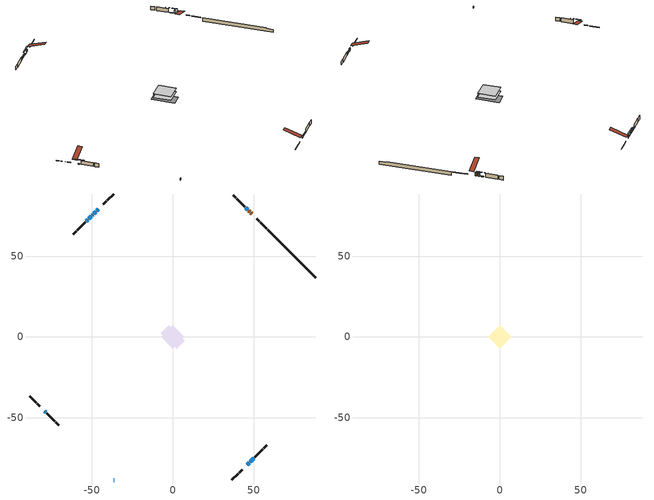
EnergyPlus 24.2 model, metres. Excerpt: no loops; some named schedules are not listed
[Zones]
conditioned space
 floor adiabatic (AdiabaticFloorConstruction): -7.19,0 0,7.19 7.19,0 0,-7.19 z0.69
 floor foundation (Slab1 construction): -7.4,2.39 -2.39,7.4 7.4,-2.39 2.39,-7.4 z-1.6
 wall outside (RimJoist1 construction): 36.62,-88.42 40.56,-84.48 / -88.42,-36.62 -84.48,-40.56 / -36.62,88.42 -40.56,84.48 / 58.16,66.88 54.23,70.81 z0.69:0.99
 wall outside (RimJoist2 construction): 41.21,-83.83 42.83,-82.21 / -83.83,-41.21 -82.21,-42.83 / -41.21,83.83 -42.83,82.21 / 53.57,71.47 51.95,73.09 z0.69:0.99
 wall outside (AdiabaticWallConstruction 1): 48.79,76.24 48.16,76.87 / 47.51,77.53 47.04,78 z0.69:2.72
 wall outside (AdiabaticWallConstruction): -45.99,79.05 -46.91,78.13 z0.69:1.66; -47.56,77.48 -48.71,76.32 / -79.05,-45.99 -78.47,-46.57 / 46.38,78.66 45.23,79.81 z0.69:1.07; -49.37,75.67 -49.87,75.16 z0.69:1.51; -50.53,74.51 -51.88,73.16 / 47.84,-77.2 50.14,-74.9 z0.69:1.5; -52.53,72.51 -53.45,71.59 z0.69:1.83; -36.62,-88.42 -36.25,-88.42 z0.69:1.91; 45.99,-79.05 47.18,-77.86 z0.69:1.9
 wall outside (Wall1 construction): 50.79,-74.25 55.74,-69.3 / -77.82,-47.22 -72.87,-52.17 / -54.11,70.93 -59.05,65.98 / 44.57,80.47 39.62,85.41 z0.69:3.13
 wall outside (Wall2 construction): 56.4,-68.64 58.08,-66.95 / -72.21,-52.83 -70.53,-54.51 / -59.71,65.33 -61.4,63.64 / 38.97,86.07 37.28,87.76 z0.69:3.13
 wall foundation (FoundationWall1 construction): 58.82,66.22,-1.6 58.82,66.22,0.69 85.46,39.58,0.69 85.46,39.58,0.32 88.42,36.62,0.32 88.42,36.62,-1.6
 window (WindowConstruction): -45.99,79.05 -46.9,78.13 z0.69:1.66
 window (WindowConstruction 8): -47.56,77.48 -48.71,76.32 z0.69:1.07
 window (WindowConstruction 9): -79.05,-45.99 -78.47,-46.56 z0.69:1.07
 window (WindowConstruction 1): -49.37,75.67 -49.87,75.17 z0.69:1.5
 window (WindowConstruction 2): -50.53,74.51 -51.88,73.16 z0.69:1.5
 window (WindowConstruction 3): -52.53,72.5 -53.45,71.59 z0.69:1.83
 window (WindowConstruction 6): -36.62,-88.42 -36.25,-88.42 z0.69:1.91
 window (WindowConstruction 4): 45.99,-79.05 47.18,-77.86 z0.69:1.9
 window (WindowConstruction 5): 47.84,-77.2 50.14,-74.9 z0.69:1.5
 window (WindowConstruction 7): 46.38,78.66 45.23,79.81 z0.69:1.07
 door (Door): 48.79,76.25 48.16,76.87 z0.69:2.72
 door (Door 1): 47.51,77.53 47.04,78 z0.69:2.72
 ceiling adiabatic (AdiabaticFloorConstruction): 0,-7.19 7.19,0 0,7.19 -7.19,0 z0.69
attic - vented
 floor to conditioned space (Floor1 construction Reversed): -7.19,0 0,7.19 7.19,0 0,-7.19 z3.13
 roof outside (Roof1 construction): 45.33,-79.71,3.13 38.33,-72.7,6.43 36.48,-74.55,6.43 43.49,-81.55,3.13; -79.71,-45.33,3.13 -72.7,-38.33,6.43 -74.55,-36.48,6.43 -81.55,-43.49,3.13; -45.33,79.71,3.13 -38.33,72.7,6.43 -36.48,74.55,6.43 -43.49,81.55,3.13; 49.45,75.59,3.13 42.44,68.58,6.43 44.29,66.74,6.43 51.3,73.74,3.13
shading: -47.05,77.99 -45.85,79.19 -46.14,79.48 -47.34,78.28 z1.86; -50.58,74.46 -45.7,79.34 -45.99,79.63 -50.87,74.75 z3.71; -76.61,-48.43 -80.92,-44.12 -81.21,-44.41 -76.9,-48.72 z3.71; -50.01,75.02 -49.23,75.81 -49.52,76.1 -50.31,75.31 z1.7; -52.02,73.02 -50.39,74.65 -50.68,74.94 -52.31,73.31 z1.7; -53.59,71.45 -52.39,72.65 -52.68,72.94 -53.88,71.74 z2.03; 47.32,-77.72 45.85,-79.19 46.14,-79.48 47.61,-78.01 z2.1; 50.28,-74.76 47.7,-77.34 47.99,-77.63 50.57,-75.05 z1.7; 43.36,81.68 48.25,76.79 48.54,77.08 43.65,81.97 z3.71
[Building]
Building 1: Terrain=Suburbs
[Site:Location]
Edmonton Intl AP_AB: Latitude {deg}=53.31; Longitude {deg}=-113.58; Time Zone {hr}=-7; Elevation {m}=723; Keep Site Location Information=Yes
[Site:GroundTemperature:Shallow]
-1.56185, -3.61833, -3.78302, -2.80711, 1.11059, 5.01004, 8.39065, 10.5322, 10.7141, 8.97234, 5.67794, 1.89811
[Site:WaterMainsTemperature]
Calculation Method=Schedule; Temperature Schedule=mains temperature schedule
[Material] Roughness=Rough; Thermal Absorptance=0.9
Name | Thickness {m} | Conductivity {W/m-K} | Density {kg/m3} | Specific Heat {J/kg-K} | Solar Absorptance | Visible Absorptance
asphalt or fiberglass shingles | 0.00635 | 0.162714 | 1121.4 | 1465.45 | 0.4 | 0.4
ceiling stud and cavity | 0.1397 | 0.102503 | 65.682 | 1177.47 | 0.7 | 0.7
concrete 4.0 in. | 0.1016 | 1.803125 | 2242.8 | 837.4 | 0.7 | 0.7
concrete 8.0 in. | 0.2032 | 1.803125 | 2242.8 | 837.4 | 0.7 | 0.7
door material | 0.04445 | 0.188738 | 512.64 | 1214.23 | 0.7 | 0.7
exterior vertical ins | 0.0194724 | 0.029427 | 32.04 | 1214.23 | 0.7 | 0.7
floor covering | 0.0127 | 0.0433444 | 54.468 | 1339.84 | 0.6 | 0.6
floor rigid ins; wall rigid ins | 0.512978 | 0.029427 | 32.04 | 1214.23 | 0.7 | 0.7
floor stud and cavity | 0.1397 | 1.75129 | 37.0049 | 1207.88 | 0.7 | 0.7
furniture material conditioned space 1 | 0.1524 | 0.115458 | 640.8 | 1214.23 | 0.6 | 0.6
gypsum board | 0.0127 | 0.160291 | 801 | 837.4 | 0.6 | 0.6
gypsum board 1 | 0.0127 | 0.160291 | 801 | 837.4 | 0.7 | 0.7
osb sheathing 0.5 in. | 0.0127 | 0.115458 | 512.64 | 1214.23 | 0.7 | 0.7
osb sheathing 0.75 in. | 0.01905 | 0.115458 | 512.64 | 1214.23 | 0.7 | 0.7
osb sheathing 2.0 in. | 0.0508 | 0.115458 | 512.64 | 1214.23 | 0.7 | 0.7
rim joist stud and cavity | 0.0508 | 0.0314757 | 125.044 | 1163.47 | 0.6 | 0.6
rim joist stud and cavity 1 | 0.0508 | 0.0297859 | 125.044 | 1163.47 | 0.6 | 0.6
wall stud and cavity | 0.1397 | 0.10094 | 139.0536 | 1170.24 | 0.7 | 0.7
wall stud and cavity 1 | 0.1397 | 0.0977075 | 139.0536 | 1170.24 | 0.7 | 0.7
wall stud and cavity 2 | 0.0889 | 0.380278 | 52.3479 | 1209.89 | 0.7 | 0.7
wall stud and cavity 3 | 0.0889 | 0.391764 | 83.0341 | 1211.67 | 0.7 | 0.7
wood siding | 0.0254 | 0.102417 | 544.68 | 1172.36 | 0.4 | 0.4
wood siding 1; wood siding 2; wood siding 3 | 0.0254 | 0.102417 | 544.68 | 1172.36 | 0.7 | 0.7
[WindowMaterial:SimpleGlazingSystem]
Name | U-Factor {W/m2-K} | Solar Heat Gain Coefficient
WindowMaterial | 1.990139 | 0.47
WindowMaterial 1 | 2.22975 | 0.39
WindowMaterial 2 | 1.939037 | 0.48
WindowMaterial 3 | 1.9555 | 0.48
WindowMaterial 4 | 1.76472 | 0.52
WindowMaterial 5 | 1.973105 | 0.47
WindowMaterial 6 | 5.25215 | 0.66
WindowMaterial 7 | 2.71863 | 0.35
[Construction]
AdiabaticFloorConstruction: floor stud and cavity, floor rigid ins, osb sheathing 0.75 in., floor covering
AdiabaticWallConstruction: wood siding 2, wall rigid ins, wall stud and cavity 2, gypsum board
AdiabaticWallConstruction 1: wood siding 3, wall rigid ins, wall stud and cavity 2, gypsum board
Door; Door 1: door material
Floor1 construction Reversed: gypsum board, ceiling stud and cavity
FoundationWall1 construction: concrete 8.0 in., gypsum board 1
furniture construction conditioned space 1: furniture material conditioned space 1
PartitionWallConstruction: gypsum board, wall stud and cavity 3, gypsum board
RimJoist1 construction: wood siding 1, osb sheathing 2.0 in., rim joist stud and cavity
RimJoist2 construction: wood siding 1, osb sheathing 2.0 in., rim joist stud and cavity 1
Roof1 construction: asphalt or fiberglass shingles
Slab1 construction: concrete 4.0 in.
Wall1 construction: wood siding, osb sheathing 0.5 in., wall stud and cavity, gypsum board
Wall2 construction: wood siding, osb sheathing 0.5 in., wall stud and cavity 1, gypsum board
WindowConstruction: WindowMaterial
WindowConstruction 1: WindowMaterial 1
WindowConstruction 2: WindowMaterial 2
WindowConstruction 3: WindowMaterial 3
WindowConstruction 4: WindowMaterial 4
WindowConstruction 5: WindowMaterial 5
WindowConstruction 6: WindowMaterial 6
WindowConstruction 7; WindowConstruction 8; WindowConstruction 9: WindowMaterial 7
[Zone] Multiplier=1; Part of Total Floor Area=Yes
Name | Volume {m3}
attic - vented | 55.4555
conditioned space | 499
[Space]
Name | Zone | Volume {m3}
attic - vented 1 | attic - vented | 55.4555
conditioned space 1 | conditioned space | 499
[ZoneInfiltration:EffectiveLeakageArea]
infil attic - vented 1: Zone or Space=attic - vented 1; Schedule=Always On Discrete; Effective Air Leakage Area {cm2}=3598.26; Stack Coefficient=0.00022963; Wind Coefficient=1.02384e-05
[ZoneMixing]
whole house fan mix: Zone or Space=attic - vented; Schedule=Always On Continuous; Design Flow Rate Calculation Method=Flow/Zone; Design Flow Rate {m3/s}=0; Source Zone or Space=conditioned space
[SurfaceProperty:ExposedFoundationPerimeter]
Slab1: Exposed Perimeter Calculation Method=TotalExposedPerimeter; Total Exposed Perimeter {m}=41.86
[InternalMass] Zone or ZoneList=conditioned space; Space or SpaceList=conditioned space 1
Name | Construction | Surface Area {m2}
furniture mass conditioned space 1 | furniture construction conditioned space 1 | 80.6001
partition wall mass | PartitionWallConstruction | 201.5
[Lights]
interior lighting: Zone or ZoneList or Space or SpaceList=conditioned space 1; Schedule=interior lighting schedule; Design Level Calculation Method=LightingLevel; Lighting Level {W}=343.2; Return Air Fraction=0; Fraction Radiant=0.6; Fraction Visible=0.2; Fraction Replaceable=1
[People]
occupants: Zone or ZoneList or Space or SpaceList=conditioned space 1; Number of People Schedule=occupants schedule; Number of People Calculation Method=People; Number of People=3; Fraction Radiant=0.314171; Sensible Heat Fraction=0.56303; Activity Level Schedule=occupants activity schedule; Carbon Dioxide Generation Rate {m3/s-W}=0; Enable ASHRAE 55 Comfort Warnings=No; Mean Radiant Temperature Calculation Type=EnclosureAveraged
[ElectricEquipment] Zone or ZoneList or Space or SpaceList=conditioned space 1; Design Level Calculation Method=EquipmentLevel
Name | Schedule | Design Level {W} | Fraction Latent | Fraction Radiant | Fraction Lost
clothes dryer | clothes dryer schedule | 140.772 | 0.015 | 0.081 | 0.85
clothes washer | clothes washer schedule | 32.1985 | 0.03 | 0.162 | 0.7
cooking range | cooking range schedule | 215.147 | 0.08 | 0.432 | 0.2
dishwasher | dishwasher schedule | 66.8632 | 0.3 | 0.18 | 0.4
fridge | fridge schedule | 72.9452 | 0 | 0.6 | 0
mech vent bath fan 0 | mech vent bath fan 0 schedule | 50.2 | 0 | 0 | 1
mech vent bath fan 1 | mech vent bath fan 1 schedule | 50.2 | 0 | 0 | 1
mech vent house fan | mech vent house fan schedule | 0 | 0 | 0 | 1
mech vent house fan cfis | mech vent house fan cfis schedule | 0 | 0 | 0 | 0
mech vent range fan 0 | mech vent range fan 0 schedule | 57 | 0 | 0 | 1
misc plug loads | misc plug loads schedule | 494.7 | 0.045 | 0.513 | 0.1
whole house fan | Always On Discrete | 0 | 0 | 0 | 1
[OtherEquipment] Zone or ZoneList or Space or SpaceList=conditioned space 1; Design Level Calculation Method=EquipmentLevel
Name | Fuel Type | Schedule | Design Level {W} | Fraction Latent | Fraction Radiant | Fraction Lost
clothes dryer 1 | Electricity | clothes dryer schedule | 0 | 0.015 | 0.081 | 0.85
cooking range 1 | Electricity | cooking range schedule | 0 | 0.08 | 0.432 | 0.2
general water use latent | None | general water use schedule | 62.594 | 1 | 0 | 0
general water use sensible | None | general water use schedule | -61.6891 | 0 | 0.6 | 0
mech vent house fan latent load | None | Always On Discrete | 0 | 1 | 0 | 0
mech vent house fan sensible load | None | Always On Discrete | 0 | 0 | 0 | 0
water heater energy adjustment1 | NaturalGas | Always On Discrete | 0.01 | 0 | 0 | 1
[ZoneInfiltration:DesignFlowRate] Zone or ZoneList or Space or SpaceList=conditioned space 1; Schedule=Always On Discrete; Design Flow Rate Calculation Method=Flow/Zone; Design Flow Rate {m3/s}=0
infil flow; natural vent flow; whole house fan flow
[AvailabilityManager:Scheduled]
furnace airloop Availability Manager: Schedule=Always On Discrete
[Foundation:Kiva]
Foundation Kiva 1: Initial Indoor Air Temperature {C}=18; Wall Height Above Grade {m}=0.690006; Wall Depth Below Slab {m}=0.2032; Custom Block Material Name 1=exterior vertical ins; Custom Block Depth 1 {m}=2.28999; Custom Block X Position 1 {m}=0.2159; Custom Block Z Position 1 {m}=0
[Foundation:Kiva:Settings]
Soil Conductivity {W/m-K}=0.849921; Soil Density {kg/m3}=1842.3; Soil Specific Heat {J/kg-K}=418.7; Ground Solar Absorptivity=0.9; Ground Thermal Absorptivity=0.9; Ground Surface Roughness {m}=0.03; Far-Field Width {m}=40; Deep-Ground Boundary Condition=ZeroFlux; Deep-Ground Depth {m}=40; Minimum Cell Dimension {m}=0.2; Maximum Cell Growth Coefficient=3; Simulation Timestep=Timestep
[Exterior:Lights]
exterior lighting: Schedule=exterior lighting schedule; Design Level {W}=75.6
[EnergyManagementSystem:GlobalVariable]
furnace_airloop_Fan_RTF
infil_program_Qfan
infil_program_Qinf
natural_vent_program_Qnv
natural_vent_program_Qwhf
[EnergyManagementSystem:Sensor]
Name | Output:Variable or Output:Meter Index Key | Output:Variable or Output:Meter
airflow_gain | infil flow | Infiltration Sensible Heat Gain Energy
airflow_gain_1 | natural vent flow | Infiltration Sensible Heat Gain Energy
airflow_gain_2 | whole house fan flow | Infiltration Sensible Heat Gain Energy
airflow_loss | infil flow | Infiltration Sensible Heat Loss Energy
airflow_loss_1 | natural vent flow | Infiltration Sensible Heat Loss Energy
airflow_loss_2 | whole house fan flow | Infiltration Sensible Heat Loss Energy
clg_load_cond |  | Cooling:EnergyTransfer:Zone:CONDITIONED SPACE
clg_sp_s; clg_sp_s_1 | cooling setpoint | Schedule Value
clothes_dryer_exhaust_0_sch_s | clothes dryer exhaust 0 schedule | Schedule Value
cool_season | cooling season schedule | Schedule Value
htg_load_cond |  | Heating:EnergyTransfer:Zone:CONDITIONED SPACE
htg_sp_s; htg_sp_s_1 | heating setpoint | Schedule Value
ig_ee_conv | clothes dryer | Electric Equipment Convective Heating Energy
ig_ee_conv_2 | cooking range | Electric Equipment Convective Heating Energy
ig_ee_conv_4 | fridge | Electric Equipment Convective Heating Energy
ig_ee_conv_5 | misc plug loads | Electric Equipment Convective Heating Energy
ig_ee_conv_6 | whole house fan | Electric Equipment Convective Heating Energy
ig_ee_rad | clothes dryer | Electric Equipment Radiant Heating Energy
ig_ee_rad_2 | cooking range | Electric Equipment Radiant Heating Energy
ig_ee_rad_4 | fridge | Electric Equipment Radiant Heating Energy
ig_ee_rad_5 | misc plug loads | Electric Equipment Radiant Heating Energy
ig_ee_rad_6 | whole house fan | Electric Equipment Radiant Heating Energy
ig_lgt_conv | interior lighting | Lights Convective Heating Energy
ig_lgt_rad | interior lighting | Lights Radiant Heating Energy
ig_lgt_vis | interior lighting | Lights Visible Radiation Heating Energy
ig_oe_conv | clothes dryer 1 | Other Equipment Convective Heating Energy
ig_oe_conv_1 | cooking range 1 | Other Equipment Convective Heating Energy
ig_oe_conv_2 | general water use latent | Other Equipment Convective Heating Energy
ig_oe_conv_3 | general water use sensible | Other Equipment Convective Heating Energy
ig_oe_conv_4 | water heater energy adjustment1 | Other Equipment Convective Heating Energy
ig_oe_rad | clothes dryer 1 | Other Equipment Radiant Heating Energy
ig_oe_rad_1 | cooking range 1 | Other Equipment Radiant Heating Energy
ig_oe_rad_2 | general water use latent | Other Equipment Radiant Heating Energy
ig_oe_rad_3 | general water use sensible | Other Equipment Radiant Heating Energy
ig_oe_rad_4 | water heater energy adjustment1 | Other Equipment Radiant Heating Energy
ig_ppl_conv | occupants | People Convective Heating Energy
ig_ppl_rad | occupants | People Radiant Heating Energy
im_conv | furniture mass conditioned space 1 | Surface Inside Face Convection Heat Gain Energy
im_conv_1 | partition wall mass | Surface Inside Face Convection Heat Gain Energy
im_ig | furniture mass conditioned space 1 | Surface Inside Face Internal Gains Radiation Heat Gain Energy
im_ig_1 | partition wall mass | Surface Inside Face Internal Gains Radiation Heat Gain Energy
im_lgt | furniture mass conditioned space 1 | Surface Inside Face Lights Radiation Heat Gain Energy
im_lgt_1 | partition wall mass | Surface Inside Face Lights Radiation Heat Gain Energy
im_sol | furniture mass conditioned space 1 | Surface Inside Face Solar Radiation Heat Gain Energy
im_sol_1 | partition wall mass | Surface Inside Face Solar Radiation Heat Gain Energy
im_surf | furniture mass conditioned space 1 | Surface Inside Face Net Surface Thermal Radiation Heat Gain Energy
im_surf_1 | partition wall mass | Surface Inside Face Net Surface Thermal Radiation Heat Gain Energy
mech_vent_bath_fan_0_sch_s | mech vent bath fan 0 schedule | Schedule Value
mech_vent_bath_fan_1_sch_s | mech vent bath fan 1 schedule | Schedule Value
mech_vent_range_fan_0_sch_s | mech vent range fan 0 schedule | Schedule Value
mv_conv | mech vent bath fan 0 | Electric Equipment Convective Heating Energy
mv_conv_1 | mech vent bath fan 1 | Electric Equipment Convective Heating Energy
mv_conv_2 | mech vent house fan | Electric Equipment Convective Heating Energy
mv_conv_3 | mech vent house fan cfis | Electric Equipment Convective Heating Energy
mv_conv_4 | mech vent range fan 0 | Electric Equipment Convective Heating Energy
mv_conv_5 | mech vent house fan latent load | Other Equipment Convective Heating Energy
mv_conv_6 | mech vent house fan sensible load | Other Equipment Convective Heating Energy
mv_rad | mech vent bath fan 0 | Electric Equipment Radiant Heating Energy
mv_rad_1 | mech vent bath fan 1 | Electric Equipment Radiant Heating Energy
mv_rad_2 | mech vent house fan | Electric Equipment Radiant Heating Energy
mv_rad_3 | mech vent house fan cfis | Electric Equipment Radiant Heating Energy
mv_rad_4 | mech vent range fan 0 | Electric Equipment Radiant Heating Energy
mv_rad_5 | mech vent house fan latent load | Other Equipment Radiant Heating Energy
mv_rad_6 | mech vent house fan sensible load | Other Equipment Radiant Heating Energy
natural_vent_s | natural vent schedule | Schedule Value
out_pb_s |  | Site Outdoor Air Barometric Pressure
out_wt_s |  | Site Outdoor Air Humidity Ratio
site_vw_s |  | Site Wind Speed
ss_back_out | Window1 | Surface Window Shortwave from Zone Back Out Window Heat Transfer Rate
ss_back_out_1 | Window10 | Surface Window Shortwave from Zone Back Out Window Heat Transfer Rate
ss_back_out_2 | Window11 | Surface Window Shortwave from Zone Back Out Window Heat Transfer Rate
ss_back_out_3 | Window2 | Surface Window Shortwave from Zone Back Out Window Heat Transfer Rate
ss_back_out_4 | Window3 | Surface Window Shortwave from Zone Back Out Window Heat Transfer Rate
ss_back_out_5 | Window4 | Surface Window Shortwave from Zone Back Out Window Heat Transfer Rate
ss_back_out_6 | Window5 | Surface Window Shortwave from Zone Back Out Window Heat Transfer Rate
ss_back_out_7 | Window6 | Surface Window Shortwave from Zone Back Out Window Heat Transfer Rate
ss_back_out_8 | Window7 | Surface Window Shortwave from Zone Back Out Window Heat Transfer Rate
ss_back_out_9 | Window9 | Surface Window Shortwave from Zone Back Out Window Heat Transfer Rate
ss_conv | Door1 | Surface Inside Face Convection Heat Gain Energy
ss_conv_1 | Door2 | Surface Inside Face Convection Heat Gain Energy
ss_conv_10 | Window7 | Surface Inside Face Convection Heat Gain Energy
ss_conv_11 | Window9 | Surface Inside Face Convection Heat Gain Energy
ss_conv_2 | Window1 | Surface Inside Face Convection Heat Gain Energy
ss_conv_3 | Window10 | Surface Inside Face Convection Heat Gain Energy
ss_conv_4 | Window11 | Surface Inside Face Convection Heat Gain Energy
ss_conv_5 | Window2 | Surface Inside Face Convection Heat Gain Energy
ss_conv_6 | Window3 | Surface Inside Face Convection Heat Gain Energy
ss_conv_7 | Window4 | Surface Inside Face Convection Heat Gain Energy
ss_conv_8 | Window5 | Surface Inside Face Convection Heat Gain Energy
ss_conv_9 | Window6 | Surface Inside Face Convection Heat Gain Energy
ss_ig | Door1 | Surface Inside Face Internal Gains Radiation Heat Gain Energy
ss_ig_1 | Door2 | Surface Inside Face Internal Gains Radiation Heat Gain Energy
ss_ig_10 | Window7 | Surface Inside Face Internal Gains Radiation Heat Gain Energy
ss_ig_11 | Window9 | Surface Inside Face Internal Gains Radiation Heat Gain Energy
ss_ig_2 | Window1 | Surface Inside Face Internal Gains Radiation Heat Gain Energy
ss_ig_3 | Window10 | Surface Inside Face Internal Gains Radiation Heat Gain Energy
ss_ig_4 | Window11 | Surface Inside Face Internal Gains Radiation Heat Gain Energy
ss_ig_5 | Window2 | Surface Inside Face Internal Gains Radiation Heat Gain Energy
ss_ig_6 | Window3 | Surface Inside Face Internal Gains Radiation Heat Gain Energy
ss_ig_7 | Window4 | Surface Inside Face Internal Gains Radiation Heat Gain Energy
ss_ig_8 | Window5 | Surface Inside Face Internal Gains Radiation Heat Gain Energy
ss_ig_9 | Window6 | Surface Inside Face Internal Gains Radiation Heat Gain Energy
ss_lgt | Door1 | Surface Inside Face Lights Radiation Heat Gain Energy
ss_lgt_1 | Door2 | Surface Inside Face Lights Radiation Heat Gain Energy
ss_sol | Door1 | Surface Inside Face Solar Radiation Heat Gain Energy
ss_sol_1 | Door2 | Surface Inside Face Solar Radiation Heat Gain Energy
ss_surf | Door1 | Surface Inside Face Net Surface Thermal Radiation Heat Gain Energy
ss_surf_1 | Door2 | Surface Inside Face Net Surface Thermal Radiation Heat Gain Energy
ss_surf_10 | Window7 | Surface Inside Face Net Surface Thermal Radiation Heat Gain Energy
ss_surf_11 | Window9 | Surface Inside Face Net Surface Thermal Radiation Heat Gain Energy
ss_surf_2 | Window1 | Surface Inside Face Net Surface Thermal Radiation Heat Gain Energy
ss_surf_3 | Window10 | Surface Inside Face Net Surface Thermal Radiation Heat Gain Energy
ss_surf_4 | Window11 | Surface Inside Face Net Surface Thermal Radiation Heat Gain Energy
ss_surf_5 | Window2 | Surface Inside Face Net Surface Thermal Radiation Heat Gain Energy
ss_surf_6 | Window3 | Surface Inside Face Net Surface Thermal Radiation Heat Gain Energy
ss_surf_7 | Window4 | Surface Inside Face Net Surface Thermal Radiation Heat Gain Energy
ss_surf_8 | Window5 | Surface Inside Face Net Surface Thermal Radiation Heat Gain Energy
ss_surf_9 | Window6 | Surface Inside Face Net Surface Thermal Radiation Heat Gain Energy
ss_trans_in | Window1 | Surface Window Transmitted Solar Radiation Rate
ss_trans_in_1 | Window10 | Surface Window Transmitted Solar Radiation Rate
ss_trans_in_2 | Window11 | Surface Window Transmitted Solar Radiation Rate
ss_trans_in_3 | Window2 | Surface Window Transmitted Solar Radiation Rate
ss_trans_in_4 | Window3 | Surface Window Transmitted Solar Radiation Rate
ss_trans_in_5 | Window4 | Surface Window Transmitted Solar Radiation Rate
ss_trans_in_6 | Window5 | Surface Window Transmitted Solar Radiation Rate
ss_trans_in_7 | Window6 | Surface Window Transmitted Solar Radiation Rate
ss_trans_in_8 | Window7 | Surface Window Transmitted Solar Radiation Rate
ss_trans_in_9 | Window9 | Surface Window Transmitted Solar Radiation Rate
ss_trans_out | Window1 | Surface Inside Face Initial Transmitted Diffuse Transmitted Out Window Solar Radiation Rate
ss_trans_out_1 | Window10 | Surface Inside Face Initial Transmitted Diffuse Transmitted Out Window Solar Radiation Rate
ss_trans_out_2 | Window11 | Surface Inside Face Initial Transmitted Diffuse Transmitted Out Window Solar Radiation Rate
ss_trans_out_3 | Window2 | Surface Inside Face Initial Transmitted Diffuse Transmitted Out Window Solar Radiation Rate
ss_trans_out_4 | Window3 | Surface Inside Face Initial Transmitted Diffuse Transmitted Out Window Solar Radiation Rate
ss_trans_out_5 | Window4 | Surface Inside Face Initial Transmitted Diffuse Transmitted Out Window Solar Radiation Rate
ss_trans_out_6 | Window5 | Surface Inside Face Initial Transmitted Diffuse Transmitted Out Window Solar Radiation Rate
ss_trans_out_7 | Window6 | Surface Inside Face Initial Transmitted Diffuse Transmitted Out Window Solar Radiation Rate
ss_trans_out_8 | Window7 | Surface Inside Face Initial Transmitted Diffuse Transmitted Out Window Solar Radiation Rate
ss_trans_out_9 | Window9 | Surface Inside Face Initial Transmitted Diffuse Transmitted Out Window Solar Radiation Rate
s_conv | Floor1 | Surface Inside Face Convection Heat Gain Energy
s_conv_1 | FoundationWall1 | Surface Inside Face Convection Heat Gain Energy
s_conv_10 | RimJoist2:315 | Surface Inside Face Convection Heat Gain Energy
s_conv_11 | RimJoist2:45 | Surface Inside Face Convection Heat Gain Energy
s_conv_12 | Slab1 | Surface Inside Face Convection Heat Gain Energy
s_conv_13 | Wall1:135 | Surface Inside Face Convection Heat Gain Energy
s_conv_14 | Wall1:225 | Surface Inside Face Convection Heat Gain Energy
s_conv_15 | Wall1:315 | Surface Inside Face Convection Heat Gain Energy
s_conv_16 | Wall1:45 | Surface Inside Face Convection Heat Gain Energy
s_conv_17 | Wall2:135 | Surface Inside Face Convection Heat Gain Energy
s_conv_18 | Wall2:225 | Surface Inside Face Convection Heat Gain Energy
s_conv_19 | Wall2:315 | Surface Inside Face Convection Heat Gain Energy
s_conv_2 | inferred conditioned ceiling | Surface Inside Face Convection Heat Gain Energy
s_conv_20 | Wall2:45 | Surface Inside Face Convection Heat Gain Energy
s_conv_3 | inferred conditioned floor | Surface Inside Face Convection Heat Gain Energy
s_conv_4 | RimJoist1:135 | Surface Inside Face Convection Heat Gain Energy
s_conv_5 | RimJoist1:225 | Surface Inside Face Convection Heat Gain Energy
s_conv_6 | RimJoist1:315 | Surface Inside Face Convection Heat Gain Energy
s_conv_7 | RimJoist1:45 | Surface Inside Face Convection Heat Gain Energy
s_conv_8 | RimJoist2:135 | Surface Inside Face Convection Heat Gain Energy
s_conv_9 | RimJoist2:225 | Surface Inside Face Convection Heat Gain Energy
s_ig | Floor1 | Surface Inside Face Internal Gains Radiation Heat Gain Energy
s_ig_1 | FoundationWall1 | Surface Inside Face Internal Gains Radiation Heat Gain Energy
s_ig_10 | RimJoist2:315 | Surface Inside Face Internal Gains Radiation Heat Gain Energy
s_ig_11 | RimJoist2:45 | Surface Inside Face Internal Gains Radiation Heat Gain Energy
s_ig_12 | Slab1 | Surface Inside Face Internal Gains Radiation Heat Gain Energy
s_ig_13 | Wall1:135 | Surface Inside Face Internal Gains Radiation Heat Gain Energy
s_ig_14 | Wall1:225 | Surface Inside Face Internal Gains Radiation Heat Gain Energy
